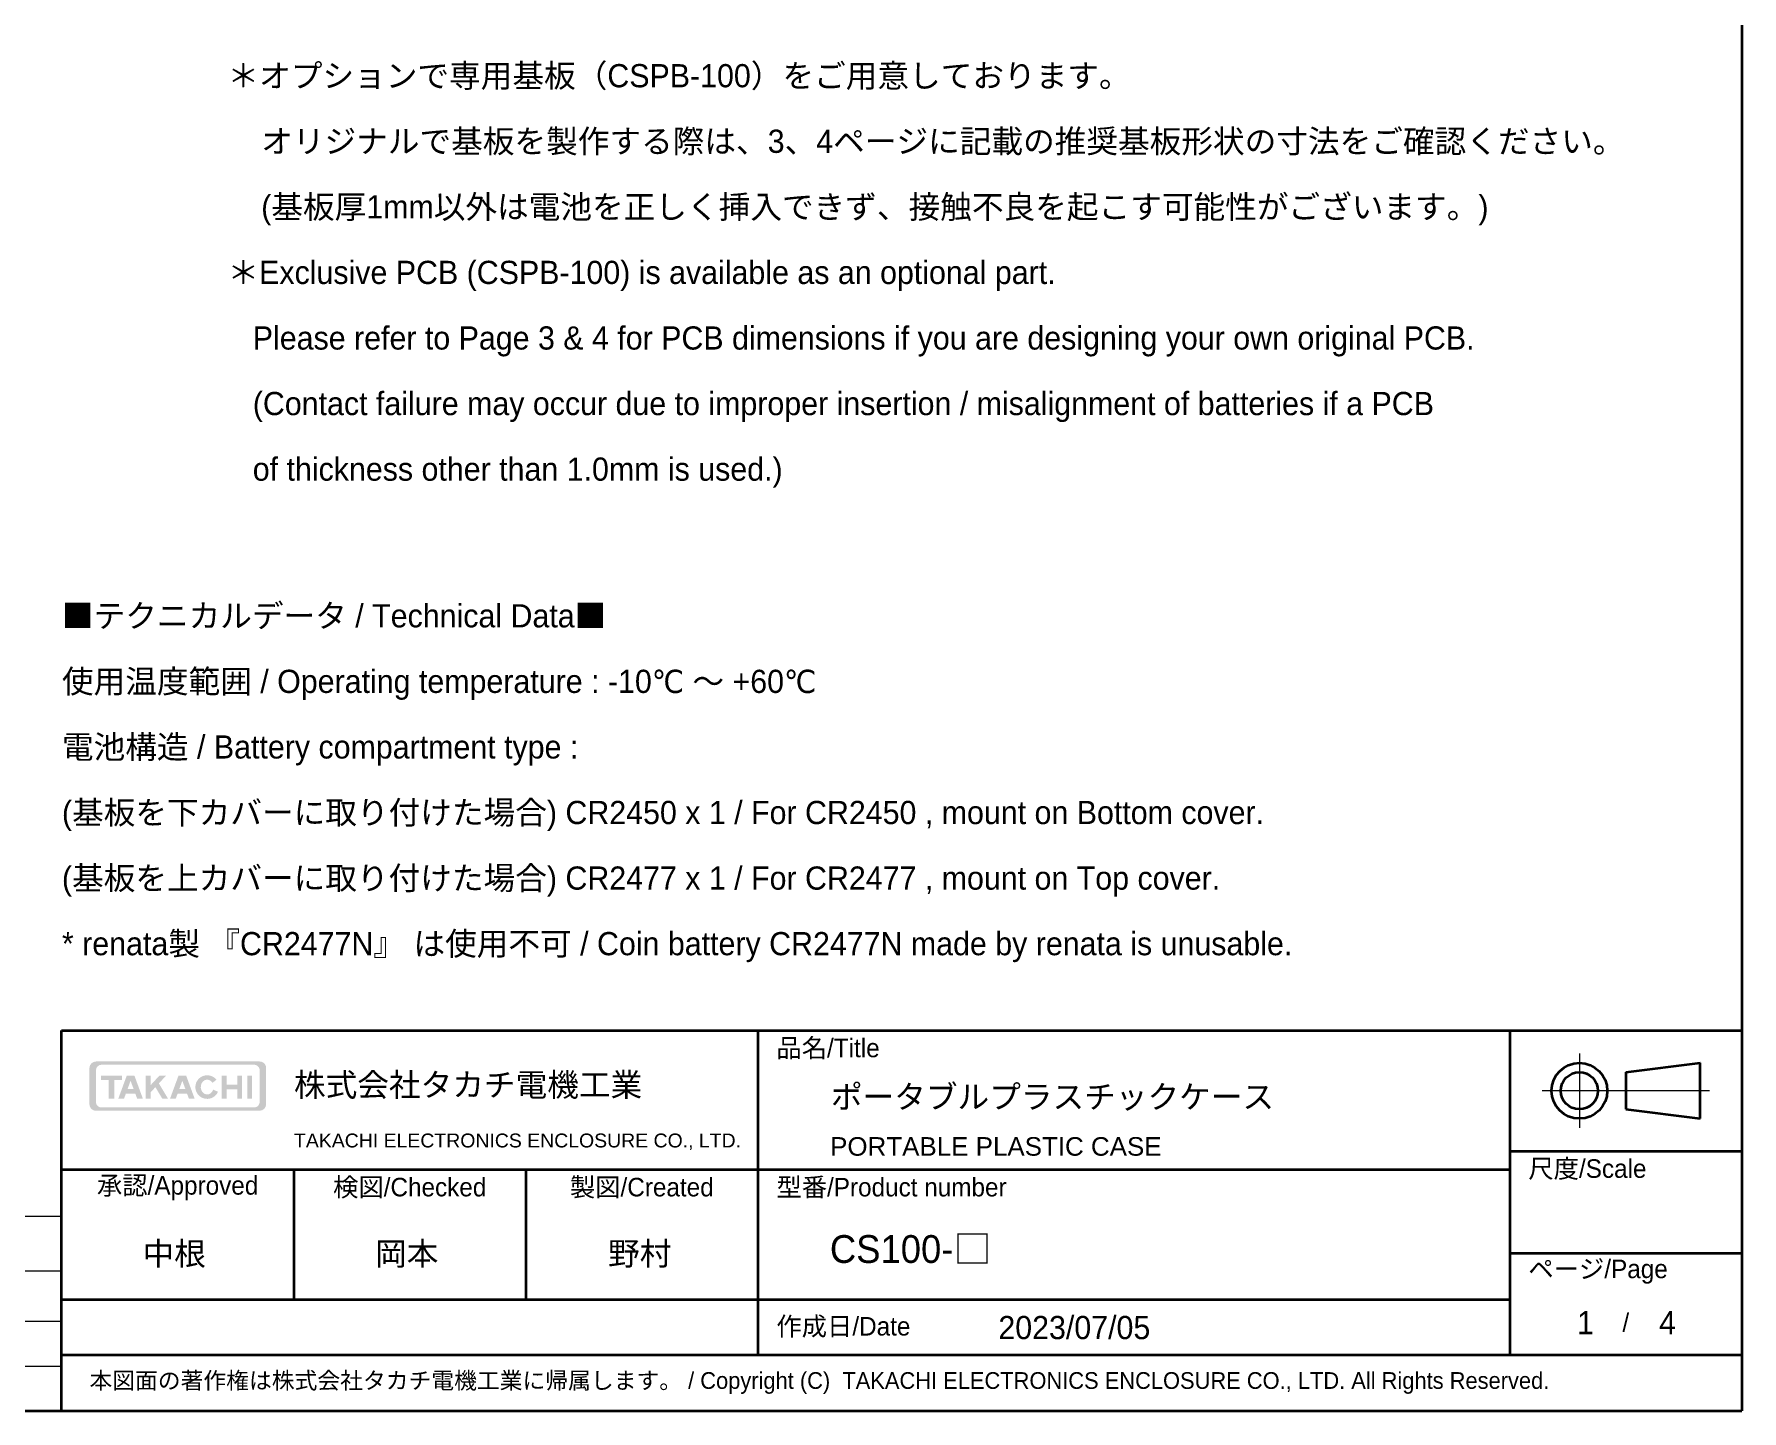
# Model space of a CAD drawing. Header units: millimetres. Extents: x 0 to 2180, y 0 to 422.
# Drawn here: x 310.6 to 586.5, y 0 to 222.6 of the extents above; entities that cross this region are included whole.
import ezdxf
from ezdxf.enums import TextEntityAlignment as Align

# ---------------------------------------------------------------- set-up
doc = ezdxf.new("R2010")
doc.units = ezdxf.units.MM
doc.header["$LTSCALE"] = 1.5
for name, color, linetype, lineweight in [('Border (ISO)', 7, 'Continuous', 35), ('Hatch (ISO)', 1, 'Continuous', 18), ('Symbol (ISO)', 7, 'Continuous', 18), ('Title (ISO)', 7, 'Continuous', 35)]:
    doc.layers.add(name, color=color, linetype=linetype, lineweight=lineweight)
doc.styles.add('Note Text (TK)', font='MS PGothic.ttf')
doc.styles.add('Note Text (TK2)', font='MS PGothic.ttf')
doc.styles.add('文字スタイル40', font='MS PGothic.ttf')
doc.styles.add('文字スタイル67', font='arial.ttf')

# ---------------------------------------------------------------- blocks, each defined once
blk = doc.blocks.new('図面枠 tk図枠')
at = {"layer": 'Border (ISO)'}
for p in [(405.4999999999999, 289), (14.50000000000001, 8.000000000000007)]:
    blk.add_line(p, (405.4999999999999, 8.000000000000007), dxfattribs=at)
blk = doc.blocks.new('表題欄 tk表題欄')
at = {"layer": 'Hatch (ISO)'}
h = blk.add_hatch(color=256, dxfattribs=at)
edge = h.paths.add_edge_path(flags=0)
edge.add_arc((95.444849922821, 237.346881026017), 0.5958259999999996, 269.9999999999897, 360)
edge.add_line((96.040675922821, 237.3468810260171), (96.04067592282095, 240.7585970260168))
edge.add_arc((95.44484992282096, 240.7585970260169), 0.5958259999999996, 0, 90.0000000000068)
edge.add_line((95.44484992282091, 241.3544230260169), (79.00658192282103, 241.3544230260169))
edge.add_arc((79.00658192282103, 240.7585970260169), 0.5958259999999996, 90, 180)
edge.add_line((78.41075592282102, 240.7585970260168), (78.41075592282081, 237.3468810260171))
edge.add_arc((79.00658192282081, 237.3468810260168), 0.5958259999999996, 180, 270.0000000000205)
edge.add_line((79.00658192282103, 236.7510550260168), (95.44484992282091, 236.751055026017))
edge = h.paths.add_edge_path()
edge.add_line((77.70882392282107, 241.0034570260169), (77.70882392282107, 237.1020210260171))
edge.add_arc((78.41075592282097, 237.102021026017), 0.7019319999998935, 180, 270.000000000008)
edge.add_line((78.41075592282105, 236.4000890260172), (96.04067592282101, 236.4000890260172))
edge.add_arc((96.040675922821, 237.102021026017), 0.7019319999998921, 270, 360)
edge.add_line((96.7426079228209, 237.1020210260171), (96.74260792282098, 241.0034570260169))
edge.add_arc((96.04067592282107, 241.003457026017), 0.7019319999998921, 0, 90.00000000000873)
edge.add_line((96.04067592282095, 241.705389026017), (78.41075592282105, 241.7053890260169))
edge.add_arc((78.41075592282105, 241.0034570260169), 0.7019319999999984, 90.00000000000072, 180)
for points in [[(78.94128592282102, 240.1954190260171), (78.94128592282102, 239.7056990260171), (79.79013392282097, 239.7056990260171), (79.79013392282097, 237.7060090260171), (80.37779792282102, 237.7060090260171), (80.37779792282102, 239.7056990260171), (81.22664592282104, 239.7056990260171), (81.22664592282104, 240.1954190260171)], [(85.55355153134052, 237.7060090260171), (84.81294043548178, 238.9396854897348), (84.28739592282106, 238.3724785432585), (84.28739592282106, 237.7060090260171), (83.76502792282103, 237.7060090260171), (83.76502792282103, 240.1954190260171), (84.28739592282106, 240.1954190260171), (84.28739592282106, 239.1472136578642), (85.2586086041826, 240.1954190260171), (85.97643794456017, 240.1954190260171), (85.18872726044239, 239.3452627384302), (86.172817922821, 237.7060090260171)], [(91.96090243223207, 240.1954190260171), (91.96090243223207, 237.7060090260171), (92.4791894322321, 237.7060090260171), (92.4791894322321, 238.7058540260171), (93.63819343223211, 238.7058540260171), (93.63819343223211, 237.7060090260171), (94.15648043223207, 237.7060090260171), (94.15648043223207, 240.1954190260171), (93.63819343223211, 240.1954190260171), (93.63819343223211, 239.195574026017), (92.4791894322321, 239.195574026017), (92.4791894322321, 240.1954190260171)], [(94.71149643223212, 240.1954190260171), (94.71149643223212, 237.7060090260171), (95.2338644322322, 237.7060090260171), (95.2338644322322, 240.1954190260171)]]:
    blk.add_hatch(color=256, dxfattribs=at).paths.add_polyline_path(points)
h = blk.add_hatch(color=256, dxfattribs=at)
h.paths.add_polyline_path([(82.45967999495221, 238.7589070260171), (81.8218998506899, 238.7589070260171), (82.14078992282104, 239.627313026017)], flags=0)
h.paths.add_polyline_path([(82.64850318183746, 238.2447010260171), (81.63307666380464, 238.2447010260171), (81.43526189659153, 237.7060090260171), (80.81854592282102, 237.7060090260171), (81.73268992282102, 240.1954190260171), (82.54888992282102, 240.1954190260171), (83.46303392282098, 237.7060090260171), (82.84631794905052, 237.7060090260171)])
h = blk.add_hatch(color=256, dxfattribs=at)
h.paths.add_polyline_path([(87.39654585068993, 238.7589070260171), (88.03432599495216, 238.7589070260171), (87.71543592282107, 239.627313026017)], flags=0)
h.paths.add_polyline_path([(87.00990789659151, 237.7060090260171), (87.20772266380467, 238.2447010260171), (88.22314918183736, 238.2447010260171), (88.42096394905047, 237.7060090260171), (89.03767992282091, 237.7060090260171), (88.123535922821, 240.1954190260171), (87.30733592282104, 240.1954190260171), (86.39319192282105, 237.7060090260171)])
h = blk.add_hatch(color=256, dxfattribs=at)
edge = h.paths.add_edge_path()
edge.add_arc((90.39257192282079, 238.9507140260171), 1.273272000000011, 38.55054079078439, 336.5820184016556)
edge.add_line((91.56096443223191, 238.4446700260172), (91.04202846323602, 238.6694270587604))
edge.add_ellipse((90.392571922821, 238.9507140260171), major_axis=(0, -0.7998759999999119), ratio=0.8673469387756529, start_angle=128.5505407907963, end_angle=426.582018401653, ccw=False)
edge.add_line((90.96328818027123, 239.4055047731898), (91.38834540645578, 239.7442231660233))
at = {"layer": 'Title (ISO)'}
for p, q in [((74.70882392282105, 245.052739026017), (255.7088239228211, 245.052739026017)), ((74.70882392282105, 204.052739026017), (74.70882392282105, 245.052739026017)), ((149.7088239228211, 245.052739026017), (149.7088239228211, 210.052739026017)), ((230.7088239228211, 245.052739026017), (230.7088239228211, 210.052739026017)), ((255.7088239228211, 245.052739026017), (255.7088239228211, 204.052739026017)), ((243.2088239228211, 240.552739026017), (251.2088239228211, 241.552739026017)), ((251.2088239228211, 235.552739026017), (251.2088239228211, 241.552739026017)), ((243.2088239228211, 240.552739026017), (243.2088239228211, 236.552739026017)), ((243.2088239228211, 236.552739026017), (251.2088239228211, 235.552739026017)), ((230.7088239228211, 232.052739026017), (255.7088239228211, 232.052739026017)), ((74.70882392282105, 230.052739026017), (230.7088239228211, 230.0527390260171)), ((99.70882392282105, 230.052739026017), (99.70882392282108, 216.052739026017)), ((124.708823922821, 230.052739026017), (124.708823922821, 216.052739026017)), ((230.7088239228211, 221.052739026017), (255.7088239228211, 221.052739026017)), ((74.70882392282105, 216.052739026017), (230.7088239228211, 216.052739026017)), ((255.7088239228211, 210.052739026017), (74.70882392282105, 210.052739026017)), ((74.70882392282105, 204.052739026017), (255.7088239228211, 204.052739026017))]:
    blk.add_line(p, q, dxfattribs=at)
at = {"layer": 'Title (ISO)', "color": 4, "linetype": 'Continuous', "lineweight": 18}
for p, q in [((238.2088239228211, 242.5527390260171), (238.2088239228211, 234.552739026017)), ((252.2088239228211, 238.552739026017), (234.2088239228211, 238.552739026017))]:
    blk.add_line(p, q, dxfattribs=at)
at = {"layer": 'Title (ISO)'}
for radius in [3, 2]:
    blk.add_circle((238.2088239228211, 238.5527390260171), radius, dxfattribs=at)
at = {"layer": 'Title (ISO)', "color": 1, "char_height": 2.000000029802322, "line_spacing_factor": 1.5, "style": 'Note Text (TK)'}
for s, insert, attachment_point in [('\\fＭＳ Ｐゴシック|b0|i0;{\\H2.0000;品名/Title}', (151.708823922821, 243.052739026017), 4), ('\\fＭＳ Ｐゴシック|b0|i0;{\\H2.0000;尺度/Scale}', (232.7088239228211, 230.052739026017), 4), ('\\fＭＳ Ｐゴシック|b0|i0;{\\H2.0000;承認/Approved}', (87.20882392282105, 228.052739026017), 5), ('\\fＭＳ Ｐゴシック|b0|i0;{\\H2.0000;検図/Checked}', (112.208823922821, 228.0527390260171), 5), ('\\fＭＳ Ｐゴシック|b0|i0;{\\H2.0000;製図/Created}', (137.208823922821, 228.052739026017), 5), ('\\fＭＳ Ｐゴシック|b0|i0;{\\H2.0000;型番/Product number}', (151.708823922821, 228.052739026017), 4), ('\\fＭＳ Ｐゴシック|b0|i0;{\\H2.0000;ページ/Page}', (232.7088239228211, 219.052739026017), 4), ('\\fＭＳ Ｐゴシック|b0|i0;{\\H2.0000;作成日/Date}', (151.708823922821, 213.052739026017), 4)]:
    blk.add_mtext(s, dxfattribs=dict(at, insert=insert, attachment_point=attachment_point))
at = {"layer": 'Title (ISO)', "color": 7, "line_spacing_factor": 1.5, "style": 'Note Text (TK)'}
for s, insert, char_height, attachment_point in [('株式会社タカチ電機工業', (99.74260792282095, 239.052739026017), 2.5, 4), ('\\fArial|b0|i0;{\\H1.4986;TAKACHI ELECTRONICS ENCLOSURE CO., LTD.}', (99.74260792282095, 233.052739026017), 1.49859994649887, 4), ('\\fＭＳ Ｐゴシック|b0|i0;{\\H2.0000;/}', (243.2088239228211, 213.5527390260171), 2.000000029802322, 5), ('\\fMS PGothic|b0|i0;{\\H1.8000;本図面の著作権は株式会社タカチ電機工業に帰属します。 / Copyright (C)\xa0 TAKACHI ELECTRONICS ENCLOSURE CO., LTD. All Rights Reserved.}', (77.70882392282107, 207.052739026017), 1.800000071525573, 4)]:
    blk.add_mtext(s, dxfattribs=dict(at, insert=insert, char_height=char_height, attachment_point=attachment_point))
at = {"layer": 'Title (ISO)', "color": 7}
for tag, p, height, style in [('<品名>_001', (157.5809830137301, 236.6535912987443), 2.5, 'Note Text (TK)'), ('<Title>_001', (157.4932713957346, 231.5520568828656), 2.000000029802322, '文字スタイル67'), ('<検図>_001', (108.4801307410029, 219.7530231169261), 2.5, 'Note Text (TK)'), ('<製図>_001', (133.5795625591847, 219.7530231169261), 2.5, 'Note Text (TK)'), ('<型番>_001', (157.4701875497021, 219.9930798731327), 3.000000119209289, '文字スタイル40'), ('<承認>_001', (83.43041483191196, 219.7459208441989), 2.5, 'Note Text (TK)'), ('作成日_001', (175.617914831912, 211.7814322078352), 2.5, 'Note Text (TK)'), ('<ページ_No.>_001', (237.9488807410029, 212.302739026017), 2.5, 'Note Text (TK)'), ('<総ページ数>_001', (246.7926307410029, 212.302739026017), 2.5, 'Note Text (TK)')]:
    blk.add_attdef(tag, p, '', height=height, dxfattribs=dict(at, style=style))
at = {"layer": 'Title (ISO)', "color": 7, "style": 'Note Text (TK)'}
for tag, p in [('<尺度>', (243.2088239228211, 224.552739026017)), ('<部品サイズ>', (112.208823922821, 213.052739026017))]:
    blk.add_attdef(tag, text='', height=2.5, dxfattribs=at).set_placement(p, align=Align.MIDDLE_CENTER)
blk = doc.blocks.new('テーブル1')
at = {"layer": 'Symbol (ISO)'}
for p, q in [((114.4999999999999, 28.98000006705523), (224.5, 28.98000006705523)), ((114.4999999999999, 28.98000006705523), (114.4999999999999, 23.10643271058798)), ((224.5, 28.98000006705523), (224.5, 23.10643271058798)), ((114.4999999999999, 23.10643271058798), (224.5, 23.10643271058798)), ((114.4999999999999, 23.10643271058798), (114.4999999999999, 17.66549690365792)), ((159.4999999999999, 23.10643271058798), (159.4999999999999, 17.66549690365792)), ((224.5, 23.10643271058798), (224.5, 17.66549690365792)), ((114.4999999999999, 17.66549690365792), (224.5, 17.66549690365792)), ((114.4999999999999, 17.66549690365792), (114.4999999999999, 8.000000000000005)), ((159.4999999999999, 17.66549690365792), (159.4999999999999, 8.000000000000005)), ((224.5, 17.66549690365792), (224.5, 8.000000000000005)), ((114.4999999999999, 12.83274845182896), (224.5, 12.83274845182896)), ((114.4999999999999, 8.000000000000005), (224.5, 8.000000000000005))]:
    blk.add_line(p, q, dxfattribs=at)
at = {"layer": 'Symbol (ISO)', "color": 7, "attachment_point": 7}
for s, insert, char_height, style in [('色仕様（型番末尾□） / Color Type (End of product number□)', (120.6715336870168, 24.26690061405301), 2.5, 'Note Text (TK)'), ('記号 / Code', (127.3642697422473, 18.76315770298243), 2.5, 'Note Text (TK)'), ('色 / Color', (184.0560356210683, 18.76315772160888), 2.5, 'Note Text (TK)'), ('B', (136.2643842310829, 14.21403499636799), 2.000000029802322, 'Note Text (TK2)'), ('\u3000\u3000\u3000\u3000\u3000\u3000\u3000\u3000\u3000\u3000\u3000ブラック / Black', (160.6999999999999, 13.85730982609094), 2.000000029802322, 'Note Text (TK2)'), ('W', (135.9144889465281, 9.39298245024402), 2.000000029802322, 'Note Text (TK2)'), ('\u3000\u3000\u3000\u3000\u3000\u3000\u3000\u3000\u3000\u3000\u3000ホワイト / White', (160.6999999999999, 9.147368362918497), 2.000000029802322, 'Note Text (TK2)')]:
    blk.add_mtext(s, dxfattribs=dict(at, insert=insert, char_height=char_height, style=style))

msp = doc.modelspace()

# ---------------------------------------------------------------- block references
at = {"xscale": 1.5, "yscale": 1.5, "zscale": 1.5}
for name in ['図面枠 tk図枠', 'テーブル1']:
    msp.add_blockref(name, (-21.75000000000002, -12.00000000000001), dxfattribs=at)
msp.add_blockref('表題欄 tk表題欄', (202.9367641157683, -306.0791085390255), dxfattribs=at).add_auto_attribs({'<品名>_001': 'ポータブルプラスチックケース', '<型番>_001': 'CS100-□', '作成日_001': '2023/07/05', '<検図>_001': '岡本', '<製図>_001': '野村', '<承認>_001': '中根', '<Title>_001': 'PORTABLE PLASTIC CASE', '<ページ_No.>_001': '1', '<総ページ数>_001': '4'})

# ---------------------------------------------------------------- texts
at = {"layer": 'Symbol (ISO)', "color": 7, "char_height": 3.75, "attachment_point": 4, "line_spacing_factor": 1.695652246475219, "style": 'Note Text (TK)'}
for s, insert, width in [('\\fＭＳ Ｐゴシック|b0|i0;＊オプションで専用基板（CSPB-100）をご用意しております。\\P\\fＭＳ Ｐゴシック|b0|i0;    オリジナルで基板を製作する際は、3、4ページに記載の推奨基板形状の寸法をご確認ください。\\P\\fＭＳ Ｐゴシック|b0|i0;    (基板厚1mm以外は電池を正しく挿入できず、接触不良を起こす可能性がございます。)\\P\\fＭＳ Ｐゴシック|b0|i0;＊Exclusive PCB (CSPB-100) is available as an optional part.\\P\\fＭＳ Ｐゴシック|b0|i0;   Please refer to Page 3 & 4 for PCB dimensions if you are designing your own original PCB.\\P\\fＭＳ Ｐゴシック|b0|i0;   (Contact failure may occur due to improper insertion / misalignment of batteries if a PCB\\P\\fＭＳ Ｐゴシック|b0|i0;   of thickness other than 1.0mm is used.)', (341.8039778165235, 183.4820808942399), 230.3508853912354), ('\\fＭＳ Ｐゴシック|b0|i0;■テクニカルデータ / Technical Data■\\P\\fＭＳ Ｐゴシック|b0|i0;使用温度範囲 / Operating temperature : -10℃ ～ +60℃\\P\\fＭＳ Ｐゴシック|b0|i0;電池構造 / Battery compartment type :\\P\\fＭＳ Ｐゴシック|b0|i0;(基板を下カバーに取り付けた場合) CR2450 x 1 / For CR2450 , mount on Bottom cover.\\P\\fＭＳ Ｐゴシック|b0|i0;(基板を上カバーに取り付けた場合) CR2477 x 1 / For CR2477 , mount on Top cover.\\P\\fＭＳ Ｐゴシック|b0|i0;* renata製 『CR2477N』 は使用不可 / Coin battery CR2477N made by renata is unusable.', (315.0563447289637, 101.4675827356396), 209.9780702590942)]:
    msp.add_mtext(s, dxfattribs=dict(at, insert=insert, width=width))

doc.saveas('drawing.dxf')
